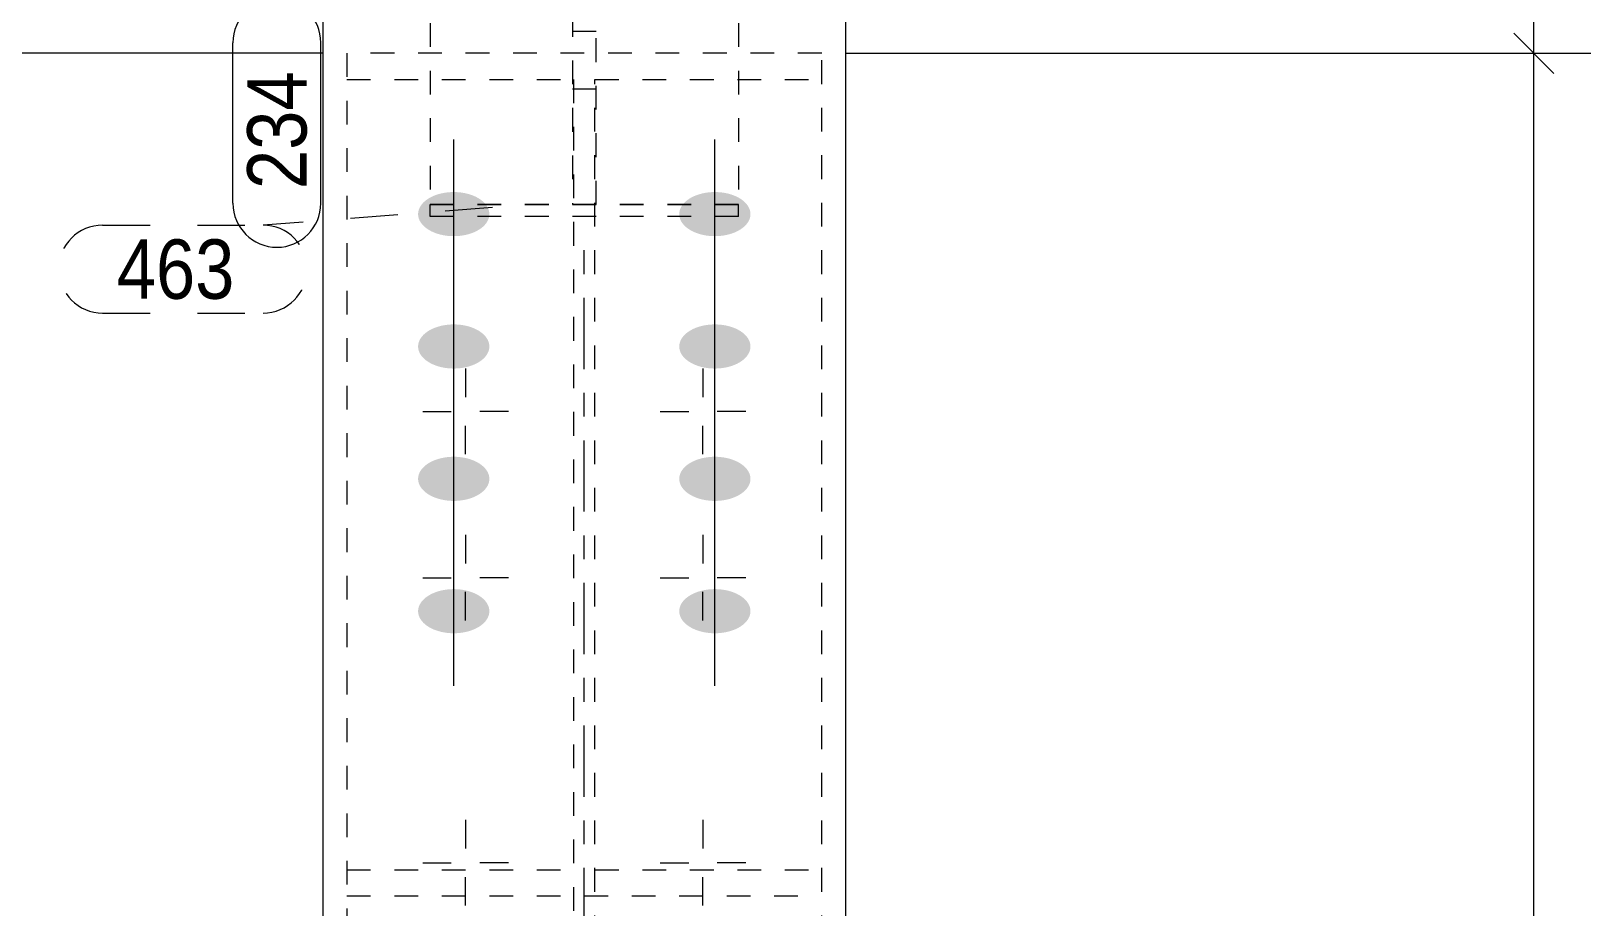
# Model space of a CAD drawing. Header units: millimetres. Extents: x 2 to 579, y 1 to 825.
# Drawn here: x 55 to 120.7, y 662.1 to 699 of the extents above; entities that cross this region are included whole.
import ezdxf

# ---------------------------------------------------------------- set-up
doc = ezdxf.new("R2010")
doc.units = ezdxf.units.MM
for name, pattern in [('XKITLINE00', [0]), ('XKITLINE01', [4, 1, -1, 1, -1]), ('XKITLINE02', [4, 2, -2]), ('XKITLINE03', [6, 3, -1, 1, -1])]:
    doc.linetypes.add(name, pattern=pattern)
for name, color, linetype, lineweight in [('Bolt', 3, 'Continuous', 0), ('Dimensions', 7, 'Continuous', 0), ('Part', 2, 'Continuous', 0), ('PartMark', 7, 'Continuous', 0)]:
    doc.layers.add(name, color=color, linetype=linetype, lineweight=lineweight)
doc.styles.add('ARIAL', font='ARIAL.TTF')

# ---------------------------------------------------------------- blocks, each defined once
blk = doc.blocks.new('*A22')
at = {"layer": 'Bolt'}
for points in [[(72.725, 690.375), (72.688, 690.376), (72.651, 690.377), (72.615, 690.379), (72.578, 690.382), (72.542, 690.385), (72.505, 690.388), (72.469, 690.392), (72.433, 690.397), (72.397, 690.402), (72.362, 690.408), (72.326, 690.415), (72.291, 690.421), (72.256, 690.429), (72.222, 690.437), (72.188, 690.445), (72.154, 690.454), (72.12, 690.464), (72.087, 690.474), (72.055, 690.484), (72.022, 690.495), (71.991, 690.507), (71.959, 690.519), (71.928, 690.531), (71.898, 690.544), (71.868, 690.557), (71.839, 690.571), (71.81, 690.585), (71.782, 690.6), (71.754, 690.615), (71.727, 690.631), (71.701, 690.647), (71.675, 690.663), (71.65, 690.68), (71.626, 690.697), (71.602, 690.714), (71.579, 690.732), (71.557, 690.75), (71.535, 690.768), (71.514, 690.787), (71.494, 690.806), (71.475, 690.826), (71.457, 690.845), (71.439, 690.865), (71.422, 690.886), (71.406, 690.906), (71.39, 690.927), (71.376, 690.948), (71.362, 690.969), (71.349, 690.99), (71.337, 691.012), (71.326, 691.034), (71.316, 691.055), (71.307, 691.078), (71.298, 691.1), (71.29, 691.122), (71.284, 691.144), (71.278, 691.167), (71.273, 691.189), (71.269, 691.212), (71.266, 691.235), (71.263, 691.258), (71.262, 691.28), (71.262, 691.303), (71.262, 691.326), (71.263, 691.349), (71.266, 691.371), (71.269, 691.394), (71.273, 691.417), (71.278, 691.439), (71.284, 691.462), (71.29, 691.484), (71.298, 691.507), (71.307, 691.529), (71.316, 691.551), (71.326, 691.573), (71.337, 691.594), (71.349, 691.616), (71.362, 691.637), (71.376, 691.659), (71.39, 691.679), (71.406, 691.7), (71.422, 691.721), (71.439, 691.741), (71.457, 691.761), (71.475, 691.781), (71.494, 691.8), (71.514, 691.819), (71.535, 691.838), (71.557, 691.856), (71.579, 691.874), (71.602, 691.892), (71.626, 691.91), (71.65, 691.927), (71.675, 691.944), (71.701, 691.96), (71.727, 691.976), (71.754, 691.991), (71.782, 692.006), (71.81, 692.021), (71.839, 692.035), (71.868, 692.049), (71.898, 692.062), (71.928, 692.075), (71.959, 692.088), (71.991, 692.1), (72.022, 692.111), (72.055, 692.122), (72.087, 692.133), (72.12, 692.143), (72.154, 692.152), (72.188, 692.161), (72.222, 692.17), (72.256, 692.178), (72.291, 692.185), (72.326, 692.192), (72.362, 692.198), (72.397, 692.204), (72.433, 692.209), (72.469, 692.214), (72.505, 692.218), (72.542, 692.222), (72.578, 692.225), (72.615, 692.227), (72.651, 692.229), (72.688, 692.231), (72.725, 692.232), (72.762, 692.232), (72.798, 692.232), (72.835, 692.231), (72.872, 692.229), (72.909, 692.227), (72.945, 692.225), (72.982, 692.222), (73.018, 692.218), (73.054, 692.214), (73.09, 692.209), (73.126, 692.204), (73.162, 692.198), (73.197, 692.192), (73.232, 692.185), (73.267, 692.178), (73.302, 692.17), (73.336, 692.161), (73.37, 692.152), (73.403, 692.143), (73.436, 692.133), (73.469, 692.122), (73.501, 692.111), (73.533, 692.1), (73.564, 692.088), (73.595, 692.075), (73.625, 692.062), (73.655, 692.049), (73.685, 692.035), (73.713, 692.021), (73.741, 692.006), (73.769, 691.991), (73.796, 691.976), (73.822, 691.96), (73.848, 691.944), (73.873, 691.927), (73.897, 691.91), (73.921, 691.892), (73.944, 691.874), (73.966, 691.856), (73.988, 691.838), (74.009, 691.819), (74.029, 691.8), (74.048, 691.781), (74.067, 691.761), (74.085, 691.741), (74.102, 691.721), (74.118, 691.7), (74.133, 691.679), (74.147, 691.659), (74.161, 691.637), (74.174, 691.616), (74.186, 691.594), (74.197, 691.573), (74.207, 691.551), (74.217, 691.529), (74.225, 691.507), (74.233, 691.484), (74.24, 691.462), (74.245, 691.439), (74.25, 691.417), (74.254, 691.394), (74.258, 691.371), (74.26, 691.349), (74.261, 691.326), (74.262, 691.303), (74.261, 691.28), (74.26, 691.258), (74.258, 691.235), (74.254, 691.212), (74.25, 691.189), (74.245, 691.167), (74.24, 691.144), (74.233, 691.122), (74.225, 691.1), (74.217, 691.078), (74.207, 691.055), (74.197, 691.034), (74.186, 691.012), (74.174, 690.99), (74.161, 690.969), (74.147, 690.948), (74.133, 690.927), (74.118, 690.906), (74.102, 690.886), (74.085, 690.865), (74.067, 690.845), (74.048, 690.826), (74.029, 690.806), (74.009, 690.787), (73.988, 690.768), (73.966, 690.75), (73.944, 690.732), (73.921, 690.714), (73.897, 690.697), (73.873, 690.68), (73.848, 690.663), (73.822, 690.647), (73.796, 690.631), (73.769, 690.615), (73.741, 690.6), (73.713, 690.585), (73.685, 690.571), (73.655, 690.557), (73.625, 690.544), (73.595, 690.531), (73.564, 690.519), (73.533, 690.507), (73.501, 690.495), (73.469, 690.484), (73.436, 690.474), (73.403, 690.464), (73.37, 690.454), (73.336, 690.445), (73.302, 690.437), (73.267, 690.429), (73.232, 690.421), (73.197, 690.415), (73.162, 690.408), (73.126, 690.402), (73.09, 690.397), (73.054, 690.392), (73.018, 690.388), (72.982, 690.385), (72.945, 690.382), (72.909, 690.379), (72.872, 690.377), (72.835, 690.376), (72.798, 690.375), (72.762, 690.375)], [(83.725, 690.375), (83.688, 690.376), (83.651, 690.377), (83.615, 690.379), (83.578, 690.382), (83.542, 690.385), (83.505, 690.388), (83.469, 690.392), (83.433, 690.397), (83.397, 690.402), (83.362, 690.408), (83.326, 690.415), (83.291, 690.421), (83.256, 690.429), (83.222, 690.437), (83.188, 690.445), (83.154, 690.454), (83.12, 690.464), (83.087, 690.474), (83.055, 690.484), (83.022, 690.495), (82.991, 690.507), (82.959, 690.519), (82.928, 690.531), (82.898, 690.544), (82.868, 690.557), (82.839, 690.571), (82.81, 690.585), (82.782, 690.6), (82.754, 690.615), (82.727, 690.631), (82.701, 690.647), (82.675, 690.663), (82.65, 690.68), (82.626, 690.697), (82.602, 690.714), (82.579, 690.732), (82.557, 690.75), (82.535, 690.768), (82.514, 690.787), (82.494, 690.806), (82.475, 690.826), (82.457, 690.845), (82.439, 690.865), (82.422, 690.886), (82.406, 690.906), (82.39, 690.927), (82.376, 690.948), (82.362, 690.969), (82.349, 690.99), (82.337, 691.012), (82.326, 691.034), (82.316, 691.055), (82.307, 691.078), (82.298, 691.1), (82.29, 691.122), (82.284, 691.144), (82.278, 691.167), (82.273, 691.189), (82.269, 691.212), (82.266, 691.235), (82.263, 691.258), (82.262, 691.28), (82.262, 691.303), (82.262, 691.326), (82.263, 691.349), (82.266, 691.371), (82.269, 691.394), (82.273, 691.417), (82.278, 691.439), (82.284, 691.462), (82.29, 691.484), (82.298, 691.507), (82.307, 691.529), (82.316, 691.551), (82.326, 691.573), (82.337, 691.594), (82.349, 691.616), (82.362, 691.637), (82.376, 691.659), (82.39, 691.679), (82.406, 691.7), (82.422, 691.721), (82.439, 691.741), (82.457, 691.761), (82.475, 691.781), (82.494, 691.8), (82.514, 691.819), (82.535, 691.838), (82.557, 691.856), (82.579, 691.874), (82.602, 691.892), (82.626, 691.91), (82.65, 691.927), (82.675, 691.944), (82.701, 691.96), (82.727, 691.976), (82.754, 691.991), (82.782, 692.006), (82.81, 692.021), (82.839, 692.035), (82.868, 692.049), (82.898, 692.062), (82.928, 692.075), (82.959, 692.088), (82.991, 692.1), (83.022, 692.111), (83.055, 692.122), (83.087, 692.133), (83.12, 692.143), (83.154, 692.152), (83.188, 692.161), (83.222, 692.17), (83.256, 692.178), (83.291, 692.185), (83.326, 692.192), (83.362, 692.198), (83.397, 692.204), (83.433, 692.209), (83.469, 692.214), (83.505, 692.218), (83.542, 692.222), (83.578, 692.225), (83.615, 692.227), (83.651, 692.229), (83.688, 692.231), (83.725, 692.232), (83.762, 692.232), (83.798, 692.232), (83.835, 692.231), (83.872, 692.229), (83.909, 692.227), (83.945, 692.225), (83.982, 692.222), (84.018, 692.218), (84.054, 692.214), (84.09, 692.209), (84.126, 692.204), (84.162, 692.198), (84.197, 692.192), (84.232, 692.185), (84.267, 692.178), (84.302, 692.17), (84.336, 692.161), (84.37, 692.152), (84.403, 692.143), (84.436, 692.133), (84.469, 692.122), (84.501, 692.111), (84.533, 692.1), (84.564, 692.088), (84.595, 692.075), (84.625, 692.062), (84.655, 692.049), (84.685, 692.035), (84.713, 692.021), (84.741, 692.006), (84.769, 691.991), (84.796, 691.976), (84.822, 691.96), (84.848, 691.944), (84.873, 691.927), (84.897, 691.91), (84.921, 691.892), (84.944, 691.874), (84.966, 691.856), (84.988, 691.838), (85.009, 691.819), (85.029, 691.8), (85.048, 691.781), (85.067, 691.761), (85.085, 691.741), (85.102, 691.721), (85.118, 691.7), (85.133, 691.679), (85.147, 691.659), (85.161, 691.637), (85.174, 691.616), (85.186, 691.594), (85.197, 691.573), (85.207, 691.551), (85.217, 691.529), (85.225, 691.507), (85.233, 691.484), (85.24, 691.462), (85.245, 691.439), (85.25, 691.417), (85.254, 691.394), (85.258, 691.371), (85.26, 691.349), (85.261, 691.326), (85.262, 691.303), (85.261, 691.28), (85.26, 691.258), (85.258, 691.235), (85.254, 691.212), (85.25, 691.189), (85.245, 691.167), (85.24, 691.144), (85.233, 691.122), (85.225, 691.1), (85.217, 691.078), (85.207, 691.055), (85.197, 691.034), (85.186, 691.012), (85.174, 690.99), (85.161, 690.969), (85.147, 690.948), (85.133, 690.927), (85.118, 690.906), (85.102, 690.886), (85.085, 690.865), (85.067, 690.845), (85.048, 690.826), (85.029, 690.806), (85.009, 690.787), (84.988, 690.768), (84.966, 690.75), (84.944, 690.732), (84.921, 690.714), (84.897, 690.697), (84.873, 690.68), (84.848, 690.663), (84.822, 690.647), (84.796, 690.631), (84.769, 690.615), (84.741, 690.6), (84.713, 690.585), (84.685, 690.571), (84.655, 690.557), (84.625, 690.544), (84.595, 690.531), (84.564, 690.519), (84.533, 690.507), (84.501, 690.495), (84.469, 690.484), (84.436, 690.474), (84.403, 690.464), (84.37, 690.454), (84.336, 690.445), (84.302, 690.437), (84.267, 690.429), (84.232, 690.421), (84.197, 690.415), (84.162, 690.408), (84.126, 690.402), (84.09, 690.397), (84.054, 690.392), (84.018, 690.388), (83.982, 690.385), (83.945, 690.382), (83.909, 690.379), (83.872, 690.377), (83.835, 690.376), (83.798, 690.375), (83.762, 690.375)], [(72.725, 684.803), (72.688, 684.804), (72.651, 684.805), (72.615, 684.807), (72.578, 684.81), (72.542, 684.813), (72.505, 684.816), (72.469, 684.82), (72.433, 684.825), (72.397, 684.83), (72.362, 684.836), (72.326, 684.843), (72.291, 684.85), (72.256, 684.857), (72.222, 684.865), (72.188, 684.873), (72.154, 684.882), (72.12, 684.892), (72.087, 684.902), (72.055, 684.912), (72.022, 684.923), (71.991, 684.935), (71.959, 684.947), (71.928, 684.959), (71.898, 684.972), (71.868, 684.985), (71.839, 684.999), (71.81, 685.013), (71.782, 685.028), (71.754, 685.043), (71.727, 685.059), (71.701, 685.075), (71.675, 685.091), (71.65, 685.108), (71.626, 685.125), (71.602, 685.142), (71.579, 685.16), (71.557, 685.178), (71.535, 685.197), (71.514, 685.215), (71.494, 685.234), (71.475, 685.254), (71.457, 685.274), (71.439, 685.294), (71.422, 685.314), (71.406, 685.334), (71.39, 685.355), (71.376, 685.376), (71.362, 685.397), (71.349, 685.418), (71.337, 685.44), (71.326, 685.462), (71.316, 685.484), (71.307, 685.506), (71.298, 685.528), (71.29, 685.55), (71.284, 685.573), (71.278, 685.595), (71.273, 685.618), (71.269, 685.64), (71.266, 685.663), (71.263, 685.686), (71.262, 685.709), (71.262, 685.731), (71.262, 685.754), (71.263, 685.777), (71.266, 685.8), (71.269, 685.822), (71.273, 685.845), (71.278, 685.868), (71.284, 685.89), (71.29, 685.912), (71.298, 685.935), (71.307, 685.957), (71.316, 685.979), (71.326, 686.001), (71.337, 686.023), (71.349, 686.044), (71.362, 686.066), (71.376, 686.087), (71.39, 686.108), (71.406, 686.128), (71.422, 686.149), (71.439, 686.169), (71.457, 686.189), (71.475, 686.209), (71.494, 686.228), (71.514, 686.247), (71.535, 686.266), (71.557, 686.284), (71.579, 686.303), (71.602, 686.32), (71.626, 686.338), (71.65, 686.355), (71.675, 686.372), (71.701, 686.388), (71.727, 686.404), (71.754, 686.419), (71.782, 686.434), (71.81, 686.449), (71.839, 686.463), (71.868, 686.477), (71.898, 686.491), (71.928, 686.503), (71.959, 686.516), (71.991, 686.528), (72.022, 686.539), (72.055, 686.55), (72.087, 686.561), (72.12, 686.571), (72.154, 686.58), (72.188, 686.589), (72.222, 686.598), (72.256, 686.606), (72.291, 686.613), (72.326, 686.62), (72.362, 686.626), (72.397, 686.632), (72.433, 686.637), (72.469, 686.642), (72.505, 686.646), (72.542, 686.65), (72.578, 686.653), (72.615, 686.655), (72.651, 686.657), (72.688, 686.659), (72.725, 686.66), (72.762, 686.66), (72.798, 686.66), (72.835, 686.659), (72.872, 686.657), (72.909, 686.655), (72.945, 686.653), (72.982, 686.65), (73.018, 686.646), (73.054, 686.642), (73.09, 686.637), (73.126, 686.632), (73.162, 686.626), (73.197, 686.62), (73.232, 686.613), (73.267, 686.606), (73.302, 686.598), (73.336, 686.589), (73.37, 686.58), (73.403, 686.571), (73.436, 686.561), (73.469, 686.55), (73.501, 686.539), (73.533, 686.528), (73.564, 686.516), (73.595, 686.503), (73.625, 686.491), (73.655, 686.477), (73.685, 686.463), (73.713, 686.449), (73.741, 686.434), (73.769, 686.419), (73.796, 686.404), (73.822, 686.388), (73.848, 686.372), (73.873, 686.355), (73.897, 686.338), (73.921, 686.32), (73.944, 686.303), (73.966, 686.284), (73.988, 686.266), (74.009, 686.247), (74.029, 686.228), (74.048, 686.209), (74.067, 686.189), (74.085, 686.169), (74.102, 686.149), (74.118, 686.128), (74.133, 686.108), (74.147, 686.087), (74.161, 686.066), (74.174, 686.044), (74.186, 686.023), (74.197, 686.001), (74.207, 685.979), (74.217, 685.957), (74.225, 685.935), (74.233, 685.912), (74.24, 685.89), (74.245, 685.868), (74.25, 685.845), (74.254, 685.822), (74.258, 685.8), (74.26, 685.777), (74.261, 685.754), (74.262, 685.731), (74.261, 685.709), (74.26, 685.686), (74.258, 685.663), (74.254, 685.64), (74.25, 685.618), (74.245, 685.595), (74.24, 685.573), (74.233, 685.55), (74.225, 685.528), (74.217, 685.506), (74.207, 685.484), (74.197, 685.462), (74.186, 685.44), (74.174, 685.418), (74.161, 685.397), (74.147, 685.376), (74.133, 685.355), (74.118, 685.334), (74.102, 685.314), (74.085, 685.294), (74.067, 685.274), (74.048, 685.254), (74.029, 685.234), (74.009, 685.215), (73.988, 685.197), (73.966, 685.178), (73.944, 685.16), (73.921, 685.142), (73.897, 685.125), (73.873, 685.108), (73.848, 685.091), (73.822, 685.075), (73.796, 685.059), (73.769, 685.043), (73.741, 685.028), (73.713, 685.013), (73.685, 684.999), (73.655, 684.985), (73.625, 684.972), (73.595, 684.959), (73.564, 684.947), (73.533, 684.935), (73.501, 684.923), (73.469, 684.912), (73.436, 684.902), (73.403, 684.892), (73.37, 684.882), (73.336, 684.873), (73.302, 684.865), (73.267, 684.857), (73.232, 684.85), (73.197, 684.843), (73.162, 684.836), (73.126, 684.83), (73.09, 684.825), (73.054, 684.82), (73.018, 684.816), (72.982, 684.813), (72.945, 684.81), (72.909, 684.807), (72.872, 684.805), (72.835, 684.804), (72.798, 684.803), (72.762, 684.803)], [(83.725, 684.803), (83.688, 684.804), (83.651, 684.805), (83.615, 684.807), (83.578, 684.81), (83.542, 684.813), (83.505, 684.816), (83.469, 684.82), (83.433, 684.825), (83.397, 684.83), (83.362, 684.836), (83.326, 684.843), (83.291, 684.85), (83.256, 684.857), (83.222, 684.865), (83.188, 684.873), (83.154, 684.882), (83.12, 684.892), (83.087, 684.902), (83.055, 684.912), (83.022, 684.923), (82.991, 684.935), (82.959, 684.947), (82.928, 684.959), (82.898, 684.972), (82.868, 684.985), (82.839, 684.999), (82.81, 685.013), (82.782, 685.028), (82.754, 685.043), (82.727, 685.059), (82.701, 685.075), (82.675, 685.091), (82.65, 685.108), (82.626, 685.125), (82.602, 685.142), (82.579, 685.16), (82.557, 685.178), (82.535, 685.197), (82.514, 685.215), (82.494, 685.234), (82.475, 685.254), (82.457, 685.274), (82.439, 685.294), (82.422, 685.314), (82.406, 685.334), (82.39, 685.355), (82.376, 685.376), (82.362, 685.397), (82.349, 685.418), (82.337, 685.44), (82.326, 685.462), (82.316, 685.484), (82.307, 685.506), (82.298, 685.528), (82.29, 685.55), (82.284, 685.573), (82.278, 685.595), (82.273, 685.618), (82.269, 685.64), (82.266, 685.663), (82.263, 685.686), (82.262, 685.709), (82.262, 685.731), (82.262, 685.754), (82.263, 685.777), (82.266, 685.8), (82.269, 685.822), (82.273, 685.845), (82.278, 685.868), (82.284, 685.89), (82.29, 685.912), (82.298, 685.935), (82.307, 685.957), (82.316, 685.979), (82.326, 686.001), (82.337, 686.023), (82.349, 686.044), (82.362, 686.066), (82.376, 686.087), (82.39, 686.108), (82.406, 686.128), (82.422, 686.149), (82.439, 686.169), (82.457, 686.189), (82.475, 686.209), (82.494, 686.228), (82.514, 686.247), (82.535, 686.266), (82.557, 686.284), (82.579, 686.303), (82.602, 686.32), (82.626, 686.338), (82.65, 686.355), (82.675, 686.372), (82.701, 686.388), (82.727, 686.404), (82.754, 686.419), (82.782, 686.434), (82.81, 686.449), (82.839, 686.463), (82.868, 686.477), (82.898, 686.491), (82.928, 686.503), (82.959, 686.516), (82.991, 686.528), (83.022, 686.539), (83.055, 686.55), (83.087, 686.561), (83.12, 686.571), (83.154, 686.58), (83.188, 686.589), (83.222, 686.598), (83.256, 686.606), (83.291, 686.613), (83.326, 686.62), (83.362, 686.626), (83.397, 686.632), (83.433, 686.637), (83.469, 686.642), (83.505, 686.646), (83.542, 686.65), (83.578, 686.653), (83.615, 686.655), (83.651, 686.657), (83.688, 686.659), (83.725, 686.66), (83.762, 686.66), (83.798, 686.66), (83.835, 686.659), (83.872, 686.657), (83.909, 686.655), (83.945, 686.653), (83.982, 686.65), (84.018, 686.646), (84.054, 686.642), (84.09, 686.637), (84.126, 686.632), (84.162, 686.626), (84.197, 686.62), (84.232, 686.613), (84.267, 686.606), (84.302, 686.598), (84.336, 686.589), (84.37, 686.58), (84.403, 686.571), (84.436, 686.561), (84.469, 686.55), (84.501, 686.539), (84.533, 686.528), (84.564, 686.516), (84.595, 686.503), (84.625, 686.491), (84.655, 686.477), (84.685, 686.463), (84.713, 686.449), (84.741, 686.434), (84.769, 686.419), (84.796, 686.404), (84.822, 686.388), (84.848, 686.372), (84.873, 686.355), (84.897, 686.338), (84.921, 686.32), (84.944, 686.303), (84.966, 686.284), (84.988, 686.266), (85.009, 686.247), (85.029, 686.228), (85.048, 686.209), (85.067, 686.189), (85.085, 686.169), (85.102, 686.149), (85.118, 686.128), (85.133, 686.108), (85.147, 686.087), (85.161, 686.066), (85.174, 686.044), (85.186, 686.023), (85.197, 686.001), (85.207, 685.979), (85.217, 685.957), (85.225, 685.935), (85.233, 685.912), (85.24, 685.89), (85.245, 685.868), (85.25, 685.845), (85.254, 685.822), (85.258, 685.8), (85.26, 685.777), (85.261, 685.754), (85.262, 685.731), (85.261, 685.709), (85.26, 685.686), (85.258, 685.663), (85.254, 685.64), (85.25, 685.618), (85.245, 685.595), (85.24, 685.573), (85.233, 685.55), (85.225, 685.528), (85.217, 685.506), (85.207, 685.484), (85.197, 685.462), (85.186, 685.44), (85.174, 685.418), (85.161, 685.397), (85.147, 685.376), (85.133, 685.355), (85.118, 685.334), (85.102, 685.314), (85.085, 685.294), (85.067, 685.274), (85.048, 685.254), (85.029, 685.234), (85.009, 685.215), (84.988, 685.197), (84.966, 685.178), (84.944, 685.16), (84.921, 685.142), (84.897, 685.125), (84.873, 685.108), (84.848, 685.091), (84.822, 685.075), (84.796, 685.059), (84.769, 685.043), (84.741, 685.028), (84.713, 685.013), (84.685, 684.999), (84.655, 684.985), (84.625, 684.972), (84.595, 684.959), (84.564, 684.947), (84.533, 684.935), (84.501, 684.923), (84.469, 684.912), (84.436, 684.902), (84.403, 684.892), (84.37, 684.882), (84.336, 684.873), (84.302, 684.865), (84.267, 684.857), (84.232, 684.85), (84.197, 684.843), (84.162, 684.836), (84.126, 684.83), (84.09, 684.825), (84.054, 684.82), (84.018, 684.816), (83.982, 684.813), (83.945, 684.81), (83.909, 684.807), (83.872, 684.805), (83.835, 684.804), (83.798, 684.803), (83.762, 684.803)], [(72.725, 679.231), (72.688, 679.232), (72.651, 679.233), (72.615, 679.235), (72.578, 679.238), (72.542, 679.241), (72.505, 679.244), (72.469, 679.249), (72.433, 679.253), (72.397, 679.259), (72.362, 679.264), (72.326, 679.271), (72.291, 679.278), (72.256, 679.285), (72.222, 679.293), (72.188, 679.301), (72.154, 679.31), (72.12, 679.32), (72.087, 679.33), (72.055, 679.34), (72.022, 679.351), (71.991, 679.363), (71.959, 679.375), (71.928, 679.387), (71.898, 679.4), (71.868, 679.414), (71.839, 679.427), (71.81, 679.442), (71.782, 679.456), (71.754, 679.471), (71.727, 679.487), (71.701, 679.503), (71.675, 679.519), (71.65, 679.536), (71.626, 679.553), (71.602, 679.57), (71.579, 679.588), (71.557, 679.606), (71.535, 679.625), (71.514, 679.643), (71.494, 679.663), (71.475, 679.682), (71.457, 679.702), (71.439, 679.722), (71.422, 679.742), (71.406, 679.762), (71.39, 679.783), (71.376, 679.804), (71.362, 679.825), (71.349, 679.847), (71.337, 679.868), (71.326, 679.89), (71.316, 679.912), (71.307, 679.934), (71.298, 679.956), (71.29, 679.978), (71.284, 680.001), (71.278, 680.023), (71.273, 680.046), (71.269, 680.068), (71.266, 680.091), (71.263, 680.114), (71.262, 680.137), (71.262, 680.159), (71.262, 680.182), (71.263, 680.205), (71.266, 680.228), (71.269, 680.25), (71.273, 680.273), (71.278, 680.296), (71.284, 680.318), (71.29, 680.341), (71.298, 680.363), (71.307, 680.385), (71.316, 680.407), (71.326, 680.429), (71.337, 680.451), (71.349, 680.472), (71.362, 680.494), (71.376, 680.515), (71.39, 680.536), (71.406, 680.556), (71.422, 680.577), (71.439, 680.597), (71.457, 680.617), (71.475, 680.637), (71.494, 680.656), (71.514, 680.675), (71.535, 680.694), (71.557, 680.713), (71.579, 680.731), (71.602, 680.749), (71.626, 680.766), (71.65, 680.783), (71.675, 680.8), (71.701, 680.816), (71.727, 680.832), (71.754, 680.847), (71.782, 680.863), (71.81, 680.877), (71.839, 680.892), (71.868, 680.905), (71.898, 680.919), (71.928, 680.932), (71.959, 680.944), (71.991, 680.956), (72.022, 680.967), (72.055, 680.978), (72.087, 680.989), (72.12, 680.999), (72.154, 681.008), (72.188, 681.017), (72.222, 681.026), (72.256, 681.034), (72.291, 681.041), (72.326, 681.048), (72.362, 681.054), (72.397, 681.06), (72.433, 681.065), (72.469, 681.07), (72.505, 681.074), (72.542, 681.078), (72.578, 681.081), (72.615, 681.084), (72.651, 681.086), (72.688, 681.087), (72.725, 681.088), (72.762, 681.088), (72.798, 681.088), (72.835, 681.087), (72.872, 681.086), (72.909, 681.084), (72.945, 681.081), (72.982, 681.078), (73.018, 681.074), (73.054, 681.07), (73.09, 681.065), (73.126, 681.06), (73.162, 681.054), (73.197, 681.048), (73.232, 681.041), (73.267, 681.034), (73.302, 681.026), (73.336, 681.017), (73.37, 681.008), (73.403, 680.999), (73.436, 680.989), (73.469, 680.978), (73.501, 680.967), (73.533, 680.956), (73.564, 680.944), (73.595, 680.932), (73.625, 680.919), (73.655, 680.905), (73.685, 680.892), (73.713, 680.877), (73.741, 680.863), (73.769, 680.847), (73.796, 680.832), (73.822, 680.816), (73.848, 680.8), (73.873, 680.783), (73.897, 680.766), (73.921, 680.749), (73.944, 680.731), (73.966, 680.713), (73.988, 680.694), (74.009, 680.675), (74.029, 680.656), (74.048, 680.637), (74.067, 680.617), (74.085, 680.597), (74.102, 680.577), (74.118, 680.556), (74.133, 680.536), (74.147, 680.515), (74.161, 680.494), (74.174, 680.472), (74.186, 680.451), (74.197, 680.429), (74.207, 680.407), (74.217, 680.385), (74.225, 680.363), (74.233, 680.341), (74.24, 680.318), (74.245, 680.296), (74.25, 680.273), (74.254, 680.25), (74.258, 680.228), (74.26, 680.205), (74.261, 680.182), (74.262, 680.159), (74.261, 680.137), (74.26, 680.114), (74.258, 680.091), (74.254, 680.068), (74.25, 680.046), (74.245, 680.023), (74.24, 680.001), (74.233, 679.978), (74.225, 679.956), (74.217, 679.934), (74.207, 679.912), (74.197, 679.89), (74.186, 679.868), (74.174, 679.847), (74.161, 679.825), (74.147, 679.804), (74.133, 679.783), (74.118, 679.762), (74.102, 679.742), (74.085, 679.722), (74.067, 679.702), (74.048, 679.682), (74.029, 679.663), (74.009, 679.643), (73.988, 679.625), (73.966, 679.606), (73.944, 679.588), (73.921, 679.57), (73.897, 679.553), (73.873, 679.536), (73.848, 679.519), (73.822, 679.503), (73.796, 679.487), (73.769, 679.471), (73.741, 679.456), (73.713, 679.442), (73.685, 679.427), (73.655, 679.414), (73.625, 679.4), (73.595, 679.387), (73.564, 679.375), (73.533, 679.363), (73.501, 679.351), (73.469, 679.34), (73.436, 679.33), (73.403, 679.32), (73.37, 679.31), (73.336, 679.301), (73.302, 679.293), (73.267, 679.285), (73.232, 679.278), (73.197, 679.271), (73.162, 679.264), (73.126, 679.259), (73.09, 679.253), (73.054, 679.249), (73.018, 679.244), (72.982, 679.241), (72.945, 679.238), (72.909, 679.235), (72.872, 679.233), (72.835, 679.232), (72.798, 679.231), (72.762, 679.231)], [(83.725, 679.231), (83.688, 679.232), (83.651, 679.233), (83.615, 679.235), (83.578, 679.238), (83.542, 679.241), (83.505, 679.244), (83.469, 679.249), (83.433, 679.253), (83.397, 679.259), (83.362, 679.264), (83.326, 679.271), (83.291, 679.278), (83.256, 679.285), (83.222, 679.293), (83.188, 679.301), (83.154, 679.31), (83.12, 679.32), (83.087, 679.33), (83.055, 679.34), (83.022, 679.351), (82.991, 679.363), (82.959, 679.375), (82.928, 679.387), (82.898, 679.4), (82.868, 679.414), (82.839, 679.427), (82.81, 679.442), (82.782, 679.456), (82.754, 679.471), (82.727, 679.487), (82.701, 679.503), (82.675, 679.519), (82.65, 679.536), (82.626, 679.553), (82.602, 679.57), (82.579, 679.588), (82.557, 679.606), (82.535, 679.625), (82.514, 679.643), (82.494, 679.663), (82.475, 679.682), (82.457, 679.702), (82.439, 679.722), (82.422, 679.742), (82.406, 679.762), (82.39, 679.783), (82.376, 679.804), (82.362, 679.825), (82.349, 679.847), (82.337, 679.868), (82.326, 679.89), (82.316, 679.912), (82.307, 679.934), (82.298, 679.956), (82.29, 679.978), (82.284, 680.001), (82.278, 680.023), (82.273, 680.046), (82.269, 680.068), (82.266, 680.091), (82.263, 680.114), (82.262, 680.137), (82.262, 680.159), (82.262, 680.182), (82.263, 680.205), (82.266, 680.228), (82.269, 680.25), (82.273, 680.273), (82.278, 680.296), (82.284, 680.318), (82.29, 680.341), (82.298, 680.363), (82.307, 680.385), (82.316, 680.407), (82.326, 680.429), (82.337, 680.451), (82.349, 680.472), (82.362, 680.494), (82.376, 680.515), (82.39, 680.536), (82.406, 680.556), (82.422, 680.577), (82.439, 680.597), (82.457, 680.617), (82.475, 680.637), (82.494, 680.656), (82.514, 680.675), (82.535, 680.694), (82.557, 680.713), (82.579, 680.731), (82.602, 680.749), (82.626, 680.766), (82.65, 680.783), (82.675, 680.8), (82.701, 680.816), (82.727, 680.832), (82.754, 680.847), (82.782, 680.863), (82.81, 680.877), (82.839, 680.892), (82.868, 680.905), (82.898, 680.919), (82.928, 680.932), (82.959, 680.944), (82.991, 680.956), (83.022, 680.967), (83.055, 680.978), (83.087, 680.989), (83.12, 680.999), (83.154, 681.008), (83.188, 681.017), (83.222, 681.026), (83.256, 681.034), (83.291, 681.041), (83.326, 681.048), (83.362, 681.054), (83.397, 681.06), (83.433, 681.065), (83.469, 681.07), (83.505, 681.074), (83.542, 681.078), (83.578, 681.081), (83.615, 681.084), (83.651, 681.086), (83.688, 681.087), (83.725, 681.088), (83.762, 681.088), (83.798, 681.088), (83.835, 681.087), (83.872, 681.086), (83.909, 681.084), (83.945, 681.081), (83.982, 681.078), (84.018, 681.074), (84.054, 681.07), (84.09, 681.065), (84.126, 681.06), (84.162, 681.054), (84.197, 681.048), (84.232, 681.041), (84.267, 681.034), (84.302, 681.026), (84.336, 681.017), (84.37, 681.008), (84.403, 680.999), (84.436, 680.989), (84.469, 680.978), (84.501, 680.967), (84.533, 680.956), (84.564, 680.944), (84.595, 680.932), (84.625, 680.919), (84.655, 680.905), (84.685, 680.892), (84.713, 680.877), (84.741, 680.863), (84.769, 680.847), (84.796, 680.832), (84.822, 680.816), (84.848, 680.8), (84.873, 680.783), (84.897, 680.766), (84.921, 680.749), (84.944, 680.731), (84.966, 680.713), (84.988, 680.694), (85.009, 680.675), (85.029, 680.656), (85.048, 680.637), (85.067, 680.617), (85.085, 680.597), (85.102, 680.577), (85.118, 680.556), (85.133, 680.536), (85.147, 680.515), (85.161, 680.494), (85.174, 680.472), (85.186, 680.451), (85.197, 680.429), (85.207, 680.407), (85.217, 680.385), (85.225, 680.363), (85.233, 680.341), (85.24, 680.318), (85.245, 680.296), (85.25, 680.273), (85.254, 680.25), (85.258, 680.228), (85.26, 680.205), (85.261, 680.182), (85.262, 680.159), (85.261, 680.137), (85.26, 680.114), (85.258, 680.091), (85.254, 680.068), (85.25, 680.046), (85.245, 680.023), (85.24, 680.001), (85.233, 679.978), (85.225, 679.956), (85.217, 679.934), (85.207, 679.912), (85.197, 679.89), (85.186, 679.868), (85.174, 679.847), (85.161, 679.825), (85.147, 679.804), (85.133, 679.783), (85.118, 679.762), (85.102, 679.742), (85.085, 679.722), (85.067, 679.702), (85.048, 679.682), (85.029, 679.663), (85.009, 679.643), (84.988, 679.625), (84.966, 679.606), (84.944, 679.588), (84.921, 679.57), (84.897, 679.553), (84.873, 679.536), (84.848, 679.519), (84.822, 679.503), (84.796, 679.487), (84.769, 679.471), (84.741, 679.456), (84.713, 679.442), (84.685, 679.427), (84.655, 679.414), (84.625, 679.4), (84.595, 679.387), (84.564, 679.375), (84.533, 679.363), (84.501, 679.351), (84.469, 679.34), (84.436, 679.33), (84.403, 679.32), (84.37, 679.31), (84.336, 679.301), (84.302, 679.293), (84.267, 679.285), (84.232, 679.278), (84.197, 679.271), (84.162, 679.264), (84.126, 679.259), (84.09, 679.253), (84.054, 679.249), (84.018, 679.244), (83.982, 679.241), (83.945, 679.238), (83.909, 679.235), (83.872, 679.233), (83.835, 679.232), (83.798, 679.231), (83.762, 679.231)], [(72.725, 673.659), (72.688, 673.66), (72.651, 673.661), (72.615, 673.663), (72.578, 673.666), (72.542, 673.669), (72.505, 673.673), (72.469, 673.677), (72.433, 673.681), (72.397, 673.687), (72.362, 673.693), (72.326, 673.699), (72.291, 673.706), (72.256, 673.713), (72.222, 673.721), (72.188, 673.73), (72.154, 673.739), (72.12, 673.748), (72.087, 673.758), (72.055, 673.769), (72.022, 673.78), (71.991, 673.791), (71.959, 673.803), (71.928, 673.815), (71.898, 673.828), (71.868, 673.842), (71.839, 673.855), (71.81, 673.87), (71.782, 673.884), (71.754, 673.899), (71.727, 673.915), (71.701, 673.931), (71.675, 673.947), (71.65, 673.964), (71.626, 673.981), (71.602, 673.998), (71.579, 674.016), (71.557, 674.034), (71.535, 674.053), (71.514, 674.072), (71.494, 674.091), (71.475, 674.11), (71.457, 674.13), (71.439, 674.15), (71.422, 674.17), (71.406, 674.19), (71.39, 674.211), (71.376, 674.232), (71.362, 674.253), (71.349, 674.275), (71.337, 674.296), (71.326, 674.318), (71.316, 674.34), (71.307, 674.362), (71.298, 674.384), (71.29, 674.406), (71.284, 674.429), (71.278, 674.451), (71.273, 674.474), (71.269, 674.497), (71.266, 674.519), (71.263, 674.542), (71.262, 674.565), (71.262, 674.588), (71.262, 674.61), (71.263, 674.633), (71.266, 674.656), (71.269, 674.679), (71.273, 674.701), (71.278, 674.724), (71.284, 674.746), (71.29, 674.769), (71.298, 674.791), (71.307, 674.813), (71.316, 674.835), (71.326, 674.857), (71.337, 674.879), (71.349, 674.9), (71.362, 674.922), (71.376, 674.943), (71.39, 674.964), (71.406, 674.985), (71.422, 675.005), (71.439, 675.025), (71.457, 675.045), (71.475, 675.065), (71.494, 675.084), (71.514, 675.103), (71.535, 675.122), (71.557, 675.141), (71.579, 675.159), (71.602, 675.177), (71.626, 675.194), (71.65, 675.211), (71.675, 675.228), (71.701, 675.244), (71.727, 675.26), (71.754, 675.276), (71.782, 675.291), (71.81, 675.305), (71.839, 675.32), (71.868, 675.333), (71.898, 675.347), (71.928, 675.36), (71.959, 675.372), (71.991, 675.384), (72.022, 675.396), (72.055, 675.407), (72.087, 675.417), (72.12, 675.427), (72.154, 675.437), (72.188, 675.445), (72.222, 675.454), (72.256, 675.462), (72.291, 675.469), (72.326, 675.476), (72.362, 675.483), (72.397, 675.488), (72.433, 675.494), (72.469, 675.498), (72.505, 675.503), (72.542, 675.506), (72.578, 675.509), (72.615, 675.512), (72.651, 675.514), (72.688, 675.515), (72.725, 675.516), (72.762, 675.516), (72.798, 675.516), (72.835, 675.515), (72.872, 675.514), (72.909, 675.512), (72.945, 675.509), (72.982, 675.506), (73.018, 675.503), (73.054, 675.498), (73.09, 675.494), (73.126, 675.488), (73.162, 675.483), (73.197, 675.476), (73.232, 675.469), (73.267, 675.462), (73.302, 675.454), (73.336, 675.445), (73.37, 675.437), (73.403, 675.427), (73.436, 675.417), (73.469, 675.407), (73.501, 675.396), (73.533, 675.384), (73.564, 675.372), (73.595, 675.36), (73.625, 675.347), (73.655, 675.333), (73.685, 675.32), (73.713, 675.305), (73.741, 675.291), (73.769, 675.276), (73.796, 675.26), (73.822, 675.244), (73.848, 675.228), (73.873, 675.211), (73.897, 675.194), (73.921, 675.177), (73.944, 675.159), (73.966, 675.141), (73.988, 675.122), (74.009, 675.103), (74.029, 675.084), (74.048, 675.065), (74.067, 675.045), (74.085, 675.025), (74.102, 675.005), (74.118, 674.985), (74.133, 674.964), (74.147, 674.943), (74.161, 674.922), (74.174, 674.9), (74.186, 674.879), (74.197, 674.857), (74.207, 674.835), (74.217, 674.813), (74.225, 674.791), (74.233, 674.769), (74.24, 674.746), (74.245, 674.724), (74.25, 674.701), (74.254, 674.679), (74.258, 674.656), (74.26, 674.633), (74.261, 674.61), (74.262, 674.588), (74.261, 674.565), (74.26, 674.542), (74.258, 674.519), (74.254, 674.497), (74.25, 674.474), (74.245, 674.451), (74.24, 674.429), (74.233, 674.406), (74.225, 674.384), (74.217, 674.362), (74.207, 674.34), (74.197, 674.318), (74.186, 674.296), (74.174, 674.275), (74.161, 674.253), (74.147, 674.232), (74.133, 674.211), (74.118, 674.19), (74.102, 674.17), (74.085, 674.15), (74.067, 674.13), (74.048, 674.11), (74.029, 674.091), (74.009, 674.072), (73.988, 674.053), (73.966, 674.034), (73.944, 674.016), (73.921, 673.998), (73.897, 673.981), (73.873, 673.964), (73.848, 673.947), (73.822, 673.931), (73.796, 673.915), (73.769, 673.899), (73.741, 673.884), (73.713, 673.87), (73.685, 673.855), (73.655, 673.842), (73.625, 673.828), (73.595, 673.815), (73.564, 673.803), (73.533, 673.791), (73.501, 673.78), (73.469, 673.769), (73.436, 673.758), (73.403, 673.748), (73.37, 673.739), (73.336, 673.73), (73.302, 673.721), (73.267, 673.713), (73.232, 673.706), (73.197, 673.699), (73.162, 673.693), (73.126, 673.687), (73.09, 673.681), (73.054, 673.677), (73.018, 673.673), (72.982, 673.669), (72.945, 673.666), (72.909, 673.663), (72.872, 673.661), (72.835, 673.66), (72.798, 673.659), (72.762, 673.659)], [(83.725, 673.659), (83.688, 673.66), (83.651, 673.661), (83.615, 673.663), (83.578, 673.666), (83.542, 673.669), (83.505, 673.673), (83.469, 673.677), (83.433, 673.681), (83.397, 673.687), (83.362, 673.693), (83.326, 673.699), (83.291, 673.706), (83.256, 673.713), (83.222, 673.721), (83.188, 673.73), (83.154, 673.739), (83.12, 673.748), (83.087, 673.758), (83.055, 673.769), (83.022, 673.78), (82.991, 673.791), (82.959, 673.803), (82.928, 673.815), (82.898, 673.828), (82.868, 673.842), (82.839, 673.855), (82.81, 673.87), (82.782, 673.884), (82.754, 673.899), (82.727, 673.915), (82.701, 673.931), (82.675, 673.947), (82.65, 673.964), (82.626, 673.981), (82.602, 673.998), (82.579, 674.016), (82.557, 674.034), (82.535, 674.053), (82.514, 674.072), (82.494, 674.091), (82.475, 674.11), (82.457, 674.13), (82.439, 674.15), (82.422, 674.17), (82.406, 674.19), (82.39, 674.211), (82.376, 674.232), (82.362, 674.253), (82.349, 674.275), (82.337, 674.296), (82.326, 674.318), (82.316, 674.34), (82.307, 674.362), (82.298, 674.384), (82.29, 674.406), (82.284, 674.429), (82.278, 674.451), (82.273, 674.474), (82.269, 674.497), (82.266, 674.519), (82.263, 674.542), (82.262, 674.565), (82.262, 674.588), (82.262, 674.61), (82.263, 674.633), (82.266, 674.656), (82.269, 674.679), (82.273, 674.701), (82.278, 674.724), (82.284, 674.746), (82.29, 674.769), (82.298, 674.791), (82.307, 674.813), (82.316, 674.835), (82.326, 674.857), (82.337, 674.879), (82.349, 674.9), (82.362, 674.922), (82.376, 674.943), (82.39, 674.964), (82.406, 674.985), (82.422, 675.005), (82.439, 675.025), (82.457, 675.045), (82.475, 675.065), (82.494, 675.084), (82.514, 675.103), (82.535, 675.122), (82.557, 675.141), (82.579, 675.159), (82.602, 675.177), (82.626, 675.194), (82.65, 675.211), (82.675, 675.228), (82.701, 675.244), (82.727, 675.26), (82.754, 675.276), (82.782, 675.291), (82.81, 675.305), (82.839, 675.32), (82.868, 675.333), (82.898, 675.347), (82.928, 675.36), (82.959, 675.372), (82.991, 675.384), (83.022, 675.396), (83.055, 675.407), (83.087, 675.417), (83.12, 675.427), (83.154, 675.437), (83.188, 675.445), (83.222, 675.454), (83.256, 675.462), (83.291, 675.469), (83.326, 675.476), (83.362, 675.483), (83.397, 675.488), (83.433, 675.494), (83.469, 675.498), (83.505, 675.503), (83.542, 675.506), (83.578, 675.509), (83.615, 675.512), (83.651, 675.514), (83.688, 675.515), (83.725, 675.516), (83.762, 675.516), (83.798, 675.516), (83.835, 675.515), (83.872, 675.514), (83.909, 675.512), (83.945, 675.509), (83.982, 675.506), (84.018, 675.503), (84.054, 675.498), (84.09, 675.494), (84.126, 675.488), (84.162, 675.483), (84.197, 675.476), (84.232, 675.469), (84.267, 675.462), (84.302, 675.454), (84.336, 675.445), (84.37, 675.437), (84.403, 675.427), (84.436, 675.417), (84.469, 675.407), (84.501, 675.396), (84.533, 675.384), (84.564, 675.372), (84.595, 675.36), (84.625, 675.347), (84.655, 675.333), (84.685, 675.32), (84.713, 675.305), (84.741, 675.291), (84.769, 675.276), (84.796, 675.26), (84.822, 675.244), (84.848, 675.228), (84.873, 675.211), (84.897, 675.194), (84.921, 675.177), (84.944, 675.159), (84.966, 675.141), (84.988, 675.122), (85.009, 675.103), (85.029, 675.084), (85.048, 675.065), (85.067, 675.045), (85.085, 675.025), (85.102, 675.005), (85.118, 674.985), (85.133, 674.964), (85.147, 674.943), (85.161, 674.922), (85.174, 674.9), (85.186, 674.879), (85.197, 674.857), (85.207, 674.835), (85.217, 674.813), (85.225, 674.791), (85.233, 674.769), (85.24, 674.746), (85.245, 674.724), (85.25, 674.701), (85.254, 674.679), (85.258, 674.656), (85.26, 674.633), (85.261, 674.61), (85.262, 674.588), (85.261, 674.565), (85.26, 674.542), (85.258, 674.519), (85.254, 674.497), (85.25, 674.474), (85.245, 674.451), (85.24, 674.429), (85.233, 674.406), (85.225, 674.384), (85.217, 674.362), (85.207, 674.34), (85.197, 674.318), (85.186, 674.296), (85.174, 674.275), (85.161, 674.253), (85.147, 674.232), (85.133, 674.211), (85.118, 674.19), (85.102, 674.17), (85.085, 674.15), (85.067, 674.13), (85.048, 674.11), (85.029, 674.091), (85.009, 674.072), (84.988, 674.053), (84.966, 674.034), (84.944, 674.016), (84.921, 673.998), (84.897, 673.981), (84.873, 673.964), (84.848, 673.947), (84.822, 673.931), (84.796, 673.915), (84.769, 673.899), (84.741, 673.884), (84.713, 673.87), (84.685, 673.855), (84.655, 673.842), (84.625, 673.828), (84.595, 673.815), (84.564, 673.803), (84.533, 673.791), (84.501, 673.78), (84.469, 673.769), (84.436, 673.758), (84.403, 673.748), (84.37, 673.739), (84.336, 673.73), (84.302, 673.721), (84.267, 673.713), (84.232, 673.706), (84.197, 673.699), (84.162, 673.693), (84.126, 673.687), (84.09, 673.681), (84.054, 673.677), (84.018, 673.673), (83.982, 673.669), (83.945, 673.666), (83.909, 673.663), (83.872, 673.661), (83.835, 673.66), (83.798, 673.659), (83.762, 673.659)]]:
    blk.add_hatch(color=3, dxfattribs=at).paths.add_polyline_path(points, flags=17)
at = {"layer": 'Bolt', "color": 3, "linetype": 'XKITLINE00', "lineweight": 0}
for p, q in [((72.762, 688.162), (72.762, 694.444)), ((83.762, 688.162), (83.762, 694.444)), ((72.762, 682.59), (72.762, 688.873)), ((83.762, 682.59), (83.762, 688.873)), ((72.762, 677.018), (72.762, 683.301)), ((83.762, 677.018), (83.762, 683.301)), ((72.762, 671.446), (72.762, 677.729)), ((83.762, 671.446), (83.762, 677.729))]:
    blk.add_line(p, q, dxfattribs=at)
blk = doc.blocks.new('*A23')
at = {"layer": 'Bolt', "color": 3, "linetype": 'XKITLINE00', "lineweight": 0}
for p, q in [((73.262, 684.798), (73.262, 683.599)), ((83.262, 684.798), (83.262, 683.599)), ((71.462, 682.998), (72.66, 682.998)), ((75.062, 682.998), (73.863, 682.998)), ((81.462, 682.998), (82.66, 682.998)), ((85.062, 682.998), (83.863, 682.998)), ((73.262, 681.198), (73.262, 682.397)), ((83.262, 681.198), (83.262, 682.397)), ((73.262, 677.798), (73.262, 676.599)), ((83.262, 677.798), (83.262, 676.599)), ((71.462, 675.998), (72.66, 675.998)), ((73.262, 674.198), (73.262, 675.397)), ((75.062, 675.998), (73.863, 675.998)), ((81.462, 675.998), (82.66, 675.998)), ((83.262, 674.198), (83.262, 675.397)), ((85.062, 675.998), (83.863, 675.998)), ((73.262, 665.798), (73.262, 664.599)), ((83.262, 665.798), (83.262, 664.599)), ((71.462, 663.998), (72.66, 663.998)), ((75.062, 663.998), (73.863, 663.998)), ((81.462, 663.998), (82.66, 663.998)), ((85.062, 663.998), (83.863, 663.998)), ((73.262, 662.198), (73.262, 663.397)), ((83.262, 662.198), (83.262, 663.397)), ((73.262, 658.798), (73.262, 657.599)), ((83.262, 658.798), (83.262, 657.599)), ((71.462, 656.998), (72.66, 656.998)), ((73.262, 655.198), (73.262, 656.397)), ((75.062, 656.998), (73.863, 656.998)), ((81.462, 656.998), (82.66, 656.998)), ((83.262, 655.198), (83.262, 656.397)), ((85.062, 656.998), (83.863, 656.998))]:
    blk.add_line(p, q, dxfattribs=at)
blk = doc.blocks.new('*A29')
at = {"layer": 'Part', "color": 2, "linetype": 'XKITLINE00', "lineweight": 0}
for p, q in [((67.262, 623.429), (67.262, 707.341)), ((89.262, 707.341), (89.262, 623.429))]:
    blk.add_line(p, q, dxfattribs=at)
blk = doc.blocks.new('*A30')
at = {"layer": 'Part', "color": 7, "linetype": 'XKITLINE01', "lineweight": 0}
for p, q in [((68.262, 698.078), (68.262, 492.779)), ((88.262, 698.078), (68.262, 698.078)), ((88.262, 492.779), (88.262, 698.078)), ((68.262, 696.974), (77.812, 696.974)), ((77.812, 696.974), (77.812, 492.779)), ((78.712, 492.779), (78.712, 696.974)), ((78.712, 696.974), (88.262, 696.974)), ((68.262, 663.706), (77.812, 663.706)), ((78.712, 663.706), (88.262, 663.706)), ((68.262, 662.603), (88.262, 662.603))]:
    blk.add_line(p, q, dxfattribs=at)
at = {"layer": 'Part', "color": 7, "linetype": 'XKITLINE03', "lineweight": 0}
blk.add_line((78.262, 492.779), (78.262, 690.34), dxfattribs=at)
blk = doc.blocks.new('*A31')
at = {"layer": 'Part', "color": 7, "linetype": 'XKITLINE01', "lineweight": 0}
for p, q in [((84.762, 691.706), (71.762, 691.706)), ((71.762, 691.206), (71.762, 691.706)), ((84.762, 691.206), (71.762, 691.206)), ((84.762, 691.206), (84.762, 691.706))]:
    blk.add_line(p, q, dxfattribs=at)
blk = doc.blocks.new('*A32')
at = {"layer": 'Part', "color": 2, "linetype": 'XKITLINE00', "lineweight": 0}
for p, q in [((71.762, 716.706), (71.762, 707.341)), ((71.762, 716.706), (84.762, 716.706)), ((84.762, 716.706), (84.762, 707.341))]:
    blk.add_line(p, q, dxfattribs=at)
at = {"layer": 'Part', "color": 7, "linetype": 'XKITLINE01', "lineweight": 0}
for p, q in [((84.762, 716.706), (71.762, 716.706)), ((71.762, 707.341), (71.762, 691.706)), ((84.762, 707.341), (84.762, 691.706)), ((84.762, 691.706), (71.762, 691.706)), ((71.762, 691.706), (84.762, 691.706))]:
    blk.add_line(p, q, dxfattribs=at)
blk = doc.blocks.new('*A33')
at = {"layer": 'Part', "color": 7, "linetype": 'XKITLINE01', "lineweight": 0}
for p, q in [((77.762, 705.77), (77.762, 691.706)), ((78.762, 705.77), (77.762, 705.77)), ((78.762, 691.706), (78.762, 705.77)), ((77.762, 699.007), (78.762, 699.007)), ((77.762, 696.578), (78.762, 696.578)), ((77.762, 691.706), (78.762, 691.706)), ((78.762, 691.706), (77.762, 691.706))]:
    blk.add_line(p, q, dxfattribs=at)
blk = doc.blocks.new('*A110')
at = {"layer": 'Dimensions', "color": 7, "linetype": 'XKITLINE00', "lineweight": 0}
for p, q in [((117.413, 698.926), (119.11, 697.229)), ((89.262, 698.078), (120.662, 698.078)), ((118.262, 363.679), (118.262, 698.078))]:
    blk.add_line(p, q, dxfattribs=at)
at = {"layer": 'Dimensions', "color": 3}
blk.add_point((118.262, 698.078), dxfattribs=at)
blk = doc.blocks.new('*A111')
at = {"layer": 'Dimensions', "color": 7, "linetype": 'XKITLINE00', "lineweight": 0}
for p, q in [((117.413, 714.155), (119.11, 712.458)), ((75.262, 713.306), (120.662, 713.306)), ((118.262, 698.078), (118.262, 713.306)), ((117.413, 698.926), (119.11, 697.229)), ((89.262, 698.078), (120.662, 698.078))]:
    blk.add_line(p, q, dxfattribs=at)
at = {"layer": 'Dimensions', "color": 3}
for p in [(118.262, 713.306), (118.262, 698.078)]:
    blk.add_point(p, dxfattribs=at)
at = {"layer": 'Dimensions', "color": 3, "style": 'ARIAL', "width": 0.85}
blk.add_text('9108', height=3, dxfattribs=at).set_placement((108.061, 714.506))
blk.add_text('152', height=3, rotation=90.00021, dxfattribs=at).set_placement((116.912, 702.354))
blk = doc.blocks.new('*A119')
at = {"layer": 'Dimensions', "color": 7, "linetype": 'XKITLINE00', "lineweight": 0}
blk.add_line((67.262, 698.078), (43.412, 698.078), dxfattribs=at)
blk = doc.blocks.new('*A131')
at = {"layer": 'PartMark', "color": 7, "linetype": 'XKITLINE02', "lineweight": 0}
for p, q in [((74.391, 691.577), (64.731, 690.839)), ((57.968, 690.839), (64.731, 690.839)), ((57.968, 687.139), (64.731, 687.139))]:
    blk.add_line(p, q, dxfattribs=at)
for centre, start, end in [((57.968, 688.989), 90, 270), ((64.731, 688.989), 270, 90)]:
    blk.add_arc(centre, 1.85, start, end, dxfattribs=at)
at = {"layer": 'PartMark', "color": 3, "style": 'ARIAL', "width": 0.85}
blk.add_text('463', height=2.5, dxfattribs=at).set_placement((58.568, 687.739))
blk = doc.blocks.new('*A133')
at = {"layer": 'PartMark', "color": 7, "linetype": 'XKITLINE00', "lineweight": 0}
for p, q in [((63.462, 691.758), (63.462, 698.52)), ((67.162, 691.758), (67.162, 698.52))]:
    blk.add_line(p, q, dxfattribs=at)
for centre, start, end in [((65.312, 698.52), 360, 180), ((65.312, 691.758), 180, 360)]:
    blk.add_arc(centre, 1.85, start, end, dxfattribs=at)
at = {"layer": 'PartMark', "color": 3, "style": 'ARIAL', "width": 0.85}
blk.add_text('234', height=2.5, rotation=90.00021, dxfattribs=at).set_placement((66.562, 692.358))

msp = doc.modelspace()

# ---------------------------------------------------------------- block references
at = {"lineweight": 0}
for name in ['*A111', '*A32', '*A29', '*A22', '*A33', '*A119', '*A110', '*A133', '*A131', '*A31', '*A23']:
    msp.add_blockref(name, (0, 0), dxfattribs=at)
at = {"layer": 'Part', "lineweight": 0}
msp.add_blockref('*A30', (0, 0), dxfattribs=at)

doc.saveas('drawing.dxf')
